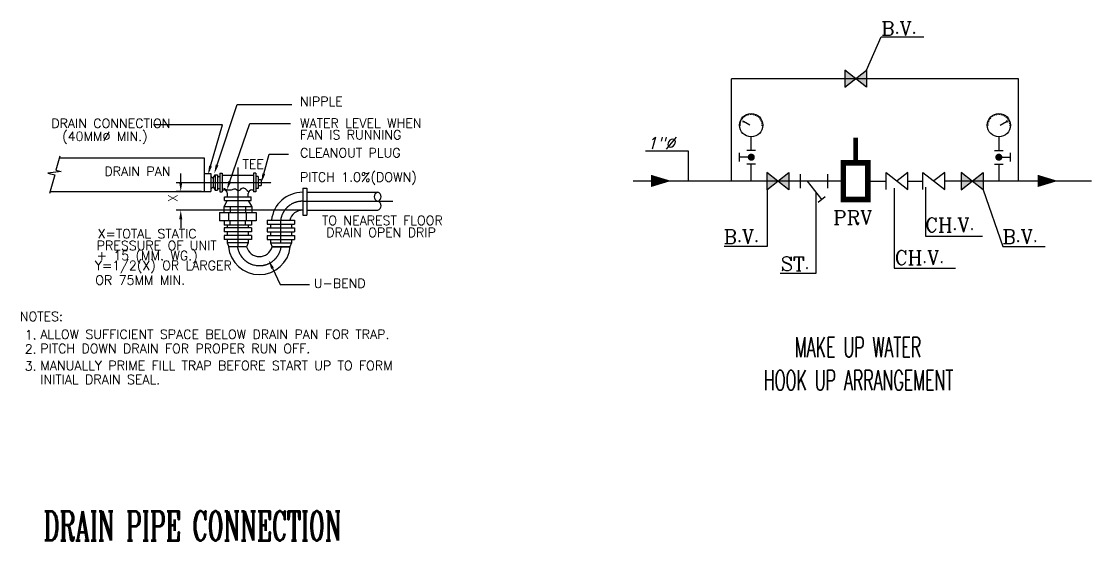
# Model space of a CAD drawing. Header units: millimetres. Extents: x 6 to 143847, y -192 to 53542.
# Drawn here: x 80769 to 143847, y 22906 to 53542 of the extents above; entities that cross this region are included whole.
import ezdxf

# ---------------------------------------------------------------- set-up
doc = ezdxf.new("R2010")
doc.units = ezdxf.units.MM
doc.linetypes.add('CENTER', pattern=[50.8, 31.75, -6.35, 6.35, -6.35])
for name, color, linetype in [('13_AC-DETAIL', 5, 'Continuous'), ('D-TEXT', 14, 'Continuous'), ('DUCT', 7, 'Continuous'), ('M_HV_TEXT', 7, 'Continuous'), ('pump', 42, 'Continuous'), ('T-TEXT', 3, 'Continuous')]:
    doc.layers.add(name, color=color, linetype=linetype)
doc.styles.add('AC', font='romans.shx', dxfattribs={"height": 0.2})
doc.styles.add('MOST', font='romanc.shx')
doc.styles.add('ROMANT', font='romanc.shx')
doc.styles.get("Standard").update_dxf_attribs({"font": 'arial.ttf'})
doc.dimstyles.get("Standard").update_dxf_attribs({"dimtxt": 0.18, "dimasz": 0.18, "dimexe": 0.18, "dimexo": 0.0625, "dimgap": 0.09, "dimtad": 0, "dimtih": 1, "dimtoh": 1, "dimdec": 4, "dimzin": 0, "dimdsep": 46, "dimtxsty": 'Standard', "dimcen": 0.09, "dimadec": 0, "dimazin": 0, "dimtfac": 1, "dimtdec": 4, "dimtofl": 0, "dimtmove": 0, "dimatfit": 3, "dimfxl": 1, "dimtolj": 1, "dimtzin": 0, "dimarcsym": 0})

msp = doc.modelspace()

# ---------------------------------------------------------------- linework, layer by layer
at = {"color": 1}
for p, q in [((130584, 49655), (129294, 50665)), ((129294, 50665), (129294, 49655)), ((129294, 49655), (130584, 50665)), ((130584, 50665), (130584, 49655)), ((123775, 45932), (123775, 46728)), ((138394, 45932), (138394, 46728)), ((123092, 45277), (123092, 45782)), ((124038, 45932), (123533, 45932)), ((138131, 45932), (138636, 45932)), ((139076, 45277), (139076, 45782)), ((124038, 45126), (123533, 45126)), ((123775, 44121), (123775, 45126)), ((138131, 45126), (138636, 45126)), ((138394, 44121), (138394, 45126)), ((124715, 43612), (126005, 44622)), ((126005, 43612), (124715, 44622)), ((124715, 44622), (124715, 43612)), ((126005, 44622), (126005, 43612)), ((126694, 43699), (126694, 44536)), ((128306, 43699), (128306, 44536)), ((131733, 44635), (133023, 43624)), ((131733, 43624), (131733, 44635)), ((133023, 44635), (132378, 44130)), ((133023, 43624), (133023, 44635)), ((133898, 44635), (135188, 43624)), ((133898, 43624), (133898, 44635)), ((135188, 44635), (134543, 44130)), ((135188, 43624), (135188, 44635)), ((137453, 43612), (136163, 44622)), ((136163, 44622), (136163, 43612)), ((136163, 43612), (137453, 44622)), ((137453, 44622), (137453, 43612)), ((127079, 44117), (127938, 43021)), ((128152, 43191), (127724, 42852))]:
    msp.add_line(p, q, dxfattribs=at)
at = {"color": 6}
for p, q in [((139545, 50160), (122623, 50160)), ((122623, 44117), (122623, 50160)), ((139545, 44117), (139545, 50160)), ((129217, 44117), (116835, 44117)), ((130661, 44117), (131733, 44117)), ((133023, 44117), (133898, 44117)), ((135188, 44130), (143847, 44130))]:
    msp.add_line(p, q, dxfattribs=at)
at = {"const_width": 289}
msp.add_lwpolyline([(129939, 45201), (129939, 46679)], dxfattribs=at)
at = {"const_width": 325}
msp.add_lwpolyline([(130661, 45201), (130661, 43034), (129217, 43034), (129217, 45201)], close=True, dxfattribs=at)
at = {"color": 1}
for centre in [(123784, 47415), (138384, 47415)]:
    msp.add_circle(centre, 687, dxfattribs=at)
at = {"layer": '13_AC-DETAIL', "color": 2}
for p, q in [((83009, 45495), (91532, 45495)), ((91532, 45495), (91532, 43503)), ((91532, 44565), (91931, 44565)), ((91931, 44565), (91931, 43503)), ((91931, 44417), (92063, 44283)), ((92063, 44283), (92196, 44484)), ((92063, 44283), (92063, 43786)), ((92196, 44484), (92329, 44484)), ((92196, 44484), (92196, 43584)), ((92329, 44484), (92329, 43584)), ((92329, 44384), (92462, 44384)), ((92462, 44585), (92595, 44585)), ((92462, 44585), (92462, 43483)), ((92595, 44585), (92595, 43483)), ((92595, 44473), (94454, 44473)), ((94587, 44585), (94454, 44585)), ((94454, 44585), (94454, 43483)), ((94587, 44585), (94587, 43483)), ((94719, 44384), (94587, 44384)), ((94719, 44384), (94719, 43685)), ((94719, 44218), (94905, 44218)), ((94905, 44218), (94905, 43850)), ((91931, 43651), (92063, 43786)), ((92063, 43786), (92196, 43584)), ((92196, 43584), (92329, 43584)), ((92329, 43685), (92462, 43685)), ((92595, 43595), (92696, 43595)), ((94352, 43595), (94454, 43595)), ((94719, 43685), (94587, 43685)), ((94719, 43850), (94905, 43850)), ((97357, 43710), (97357, 42109)), ((97357, 43710), (97590, 43710)), ((97590, 43710), (97590, 42109)), ((82467, 43503), (91931, 43503)), ((92462, 43483), (92595, 43483)), ((92906, 42965), (92693, 42593)), ((92736, 42965), (92736, 43197)), ((92736, 43197), (94312, 43197)), ((92736, 42965), (94312, 42965)), ((92913, 43197), (92913, 43379)), ((94136, 43197), (94136, 43379)), ((94142, 42965), (94355, 42593)), ((94312, 42965), (94312, 43197)), ((94587, 43483), (94454, 43483)), ((97590, 43457), (101772, 43457)), ((92693, 42593), (92693, 42258)), ((94355, 42593), (92693, 42593)), ((93079, 42593), (93079, 42258)), ((93970, 42593), (93970, 42258)), ((94355, 42593), (94355, 42258)), ((97590, 42396), (101772, 42396)), ((92449, 42258), (92449, 41774)), ((92449, 42258), (94599, 42258)), ((94599, 41774), (92449, 41774)), ((92724, 41774), (92724, 41510)), ((93004, 41774), (93004, 42258)), ((93079, 41510), (93079, 41774)), ((93970, 41510), (93970, 41774)), ((94044, 41774), (94044, 42258)), ((94325, 41774), (94325, 41510)), ((94599, 42258), (94599, 41774)), ((95264, 41813), (96865, 41813)), ((95264, 41813), (95264, 41581)), ((96865, 41813), (96865, 41581)), ((97357, 42109), (97590, 42109)), ((94325, 41510), (92724, 41510)), ((92724, 41362), (92724, 41130)), ((94325, 41362), (92724, 41362)), ((94325, 41130), (92724, 41130)), ((92906, 41510), (92906, 41362)), ((92906, 41130), (92906, 40912)), ((94142, 41510), (94142, 41362)), ((94142, 41130), (94142, 40912)), ((94325, 41362), (94325, 41130)), ((95264, 41581), (96865, 41581)), ((95264, 41362), (95264, 41130)), ((95264, 41362), (96865, 41362)), ((95264, 41130), (96865, 41130)), ((95447, 41581), (95447, 41362)), ((95447, 41130), (95447, 40912)), ((96683, 41581), (96683, 41362)), ((96683, 41130), (96683, 40912)), ((96865, 41362), (96865, 41130)), ((92724, 40912), (92724, 40679)), ((94325, 40912), (92724, 40912)), ((94325, 40679), (92724, 40679)), ((92906, 40679), (92906, 40476)), ((94142, 40476), (92906, 40476)), ((92906, 40476), (93004, 40244)), ((94142, 40476), (94045, 40244)), ((94142, 40679), (94142, 40476)), ((94325, 40912), (94325, 40679)), ((95264, 40912), (95264, 40679)), ((95264, 40912), (96865, 40912)), ((95264, 40679), (96865, 40679)), ((95447, 40679), (95447, 40476)), ((95447, 40476), (95544, 40244)), ((95447, 40476), (96683, 40476)), ((96683, 40476), (96585, 40244)), ((96683, 40679), (96683, 40476)), ((96865, 40912), (96865, 40679)), ((94045, 40244), (92970, 40244)), ((96619, 40244), (95544, 40244)), ((95544, 40244), (96619, 40244))]:
    msp.add_line(p, q, dxfattribs=at)
at = {"layer": '13_AC-DETAIL', "color": 2, "linetype": 'CENTER'}
for p, q in [((93524, 44916), (93524, 40244)), ((89897, 44034), (95498, 44034)), ((97357, 42925), (102652, 42925)), ((96044, 41813), (96044, 40476))]:
    msp.add_line(p, q, dxfattribs=at)
at = {"layer": '13_AC-DETAIL', "color": 2}
msp.add_lwpolyline([(83039, 45596), (82791, 44759), (83121, 44692), (82324, 44592), (82736, 44491), (82434, 43383)], dxfattribs=at)
for centre, radius, start, end in [((92696, 43379), 217, 0, 90), ((94352, 43379), 217, 90, 180), ((97335, 41623), 1834, 89.30173, 174.03528), ((101844, 43191), 275, 105.08654, 254.91346), ((101701, 43191), 275, 285.08654, 74.91346), ((101701, 42661), 274, 285.08654, 74.91346), ((97335, 41623), 774, 88.34486, 165.74224), ((94794, 40435), 1834, 185.96472, 354.03528), ((94794, 40435), 774, 194.25776, 345.74224)]:
    msp.add_arc(centre, radius, start, end, dxfattribs=at)
at = {"layer": '13_AC-DETAIL', "color": 2, "linetype": 'CENTER'}
for centre, start, end in [((97335, 41623), 88.34486, 171.6028), ((94794, 40435), 188.3972, 351.6028)]:
    msp.add_arc(centre, 1305, start, end, dxfattribs=at)
at = {"layer": 'D-TEXT', "color": 2, "linetype": 'ByBlock'}
msp.add_line((91381, 43503), (89896, 43503), dxfattribs=at)
at = {"layer": 'D-TEXT', "color": 2}
msp.add_lwpolyline([(94122, 43484, 0.184736), (93977, 43659, 0.197139), (93764, 43686, 0.197021), (93661, 43607, -0.250281), (93572, 43551, -0.233896), (93446, 43604, 0.245201), (93324, 43652, 0.100553), (93241, 43626, -0.074276), (93132, 43585, -0.109096), (92914, 43587, -0.097483), (92692, 43686)], format="xyb", dxfattribs=at)
at = {"layer": 'DUCT', "color": 1}
for p, q in [((123448, 47930), (123409, 47990)), ((123537, 47978), (123508, 48044)), ((123633, 48011), (123616, 48081)), ((123734, 48028), (123728, 48100)), ((123835, 48028), (123841, 48100)), ((123935, 48011), (123953, 48081)), ((124032, 47978), (124060, 48044)), ((124121, 47930), (124160, 47990)), ((138048, 47930), (138008, 47990)), ((138137, 47978), (138108, 48044)), ((138233, 48011), (138216, 48081)), ((138333, 48028), (138327, 48100)), ((138435, 48028), (138441, 48100)), ((138535, 48011), (138553, 48081)), ((138631, 47978), (138660, 48044)), ((138721, 47930), (138760, 47990)), ((123169, 47415), (123097, 47415)), ((123177, 47516), (123107, 47528)), ((123202, 47615), (123134, 47638)), ((123243, 47708), (123180, 47742)), ((123299, 47793), (123242, 47837)), ((123284, 47659), (123350, 47659)), ((123284, 47659), (123317, 47602)), ((123350, 47659), (123317, 47602)), ((123368, 47868), (123319, 47920)), ((123707, 47415), (123333, 47630)), ((124218, 47886), (124250, 47920)), ((124270, 47793), (124327, 47837)), ((124326, 47708), (124389, 47742)), ((124366, 47615), (124434, 47638)), ((124391, 47516), (124462, 47528)), ((124400, 47415), (124472, 47415)), ((137769, 47415), (137697, 47415)), ((137777, 47516), (137706, 47528)), ((137802, 47615), (137734, 47638)), ((137843, 47708), (137780, 47742)), ((137899, 47793), (137842, 47837)), ((137951, 47886), (137919, 47920)), ((138462, 47415), (138835, 47630)), ((138801, 47868), (138850, 47920)), ((138885, 47659), (138819, 47659)), ((138819, 47659), (138852, 47602)), ((138885, 47659), (138852, 47602)), ((138870, 47793), (138926, 47837)), ((138925, 47708), (138989, 47742)), ((138966, 47615), (139034, 47638)), ((138991, 47516), (139062, 47528)), ((139000, 47415), (139071, 47415)), ((123788, 45529), (123092, 45529)), ((138380, 45529), (139076, 45529))]:
    msp.add_line(p, q, dxfattribs=at)
at = {"layer": 'DUCT', "color": 1, "const_width": 209}
for points in [[(123893, 45529, -1), (123684, 45529, -1)], [(138276, 45529, 1), (138485, 45529, 1)]]:
    msp.add_lwpolyline(points, format="xyb", close=True, dxfattribs=at)
at = {"layer": 'DUCT', "color": 1}
for points in [[(117874, 44129, 723, 0, 0), (119073, 44129, 723, 0, 0)], [(140665, 44129, 723, 0, 0), (141865, 44129, 723, 0, 0)]]:
    msp.add_lwpolyline(points, format="xyseb", dxfattribs=at)
for points in [[(129294, 49655), (129294, 50665), (129939, 50160)], [(130584, 49655), (130584, 50665), (129939, 50160)], [(124715, 43612), (124715, 44622), (125360, 44117)], [(126005, 43612), (126005, 44622), (125360, 44117)], [(136163, 43612), (136163, 44622), (136808, 44117)], [(137453, 43612), (137453, 44622), (136808, 44117)]]:
    msp.add_solid(points, dxfattribs=at)
at = {"layer": 'T-TEXT', "color": 7, "linetype": 'Continuous'}
for p, q in [((92304, 45069), (93493, 48639)), ((93493, 48639), (96699, 48639)), ((92630, 47434), (88561, 47434)), ((91917, 45007), (92630, 47434)), ((93050, 44096), (94233, 47509)), ((94233, 47509), (96638, 47509)), ((95055, 44546), (95381, 45703)), ((95381, 45703), (96514, 45703)), ((90161, 44034), (90161, 44565)), ((97324, 42396), (89896, 42396)), ((90161, 41865), (90161, 41334)), ((95570, 38974), (96021, 38023)), ((96021, 38023), (97747, 38023))]:
    msp.add_line(p, q, dxfattribs=at)
for points in [[(101221, 43754, 0, 266, 0), (100611, 43754, 0, 0, 0), (98713, 43754, 0, 0, 0)], [(104550, 42925, 0, 266, 0), (103940, 42925, 0, 0, 0), (102042, 42925, 0, 0, 0)]]:
    msp.add_lwpolyline(points, format="xyseb", dxfattribs=at)
for points in [[(92002, 44983), (91832, 45032), (91767, 44498)], [(92388, 45042), (92220, 45097), (92137, 44565)], [(95140, 44522), (94970, 44570), (94911, 44034)], [(90250, 44034), (90073, 44034), (90161, 43503)], [(93134, 44067), (92967, 44125), (92877, 43594)], [(90250, 41865), (90073, 41865), (90161, 42396)], [(95490, 38936), (95650, 39012), (95343, 39454)]]:
    msp.add_solid(points, dxfattribs=at)

# ---------------------------------------------------------------- texts
at = {"layer": 'DUCT', "color": 7, "style": 'ROMANT'}
for s, p in [('B.V.', (131450, 52705)), ('PRV', (128621, 41550)), ('CH.V.', (134033, 41115)), ('B.V.', (122159, 40417)), ('B.V.', (138590, 40417)), ('CH.V.', (132249, 39183)), ('ST.', (125530, 38815))]:
    msp.add_text(s, height=837.4, dxfattribs=at).set_placement(p)
at = {"layer": 'DUCT', "color": 7, "style": 'ROMANT', "oblique": 16}
msp.add_text('1"%%C', height=697.8, dxfattribs=at).set_placement((117618, 46011))
at = {"layer": 'M_HV_TEXT', "color": 6, "style": 'MOST', "width": 0.574045}
for s, height, p in [('MAKE UP WATER', 1186.29, (126360, 33724)), ('HOOK UP ARRANGEMENT ', 1186.29, (124525, 31775)), ('DRAIN PIPE CONNECTION', 1732.49, (82069, 22906))]:
    msp.add_text(s, height=height, dxfattribs=at).set_placement(p)
at = {"layer": 'T-TEXT', "color": 7, "linetype": 'Continuous', "style": 'AC'}
for s, height, p in [('NIPPLE', 544.4, (97192, 48548)), ('DRAIN CONNECTION', 544.41, (82531, 47255)), ('WATER LEVEL WHEN', 544.41, (97192, 47263)), ('(40MM%%C MIN.)', 544.41, (83170, 46489)), ('FAN IS RUNNING', 544.41, (97192, 46580)), ('CLEANOUT PLUG', 544.41, (97192, 45515)), ('DRAIN PAN', 544.4, (85663, 44423)), ('TEE', 544.4, (93801, 44843)), ('PITCH 1.0%(DOWN)', 544.41, (97192, 44079)), ('TO NEAREST FLOOR', 544.41, (98487, 41522)), ('X=TOTAL STATIC', 544.41, (85262, 40742)), ('DRAIN OPEN DRIP', 544.41, (98735, 40819)), ('PRESSURE OF UNIT', 544.41, (85208, 40045)), ('+ 15 (MM. WG.)', 544.41, (85208, 39455)), ('Y=1/2(X) OR LARGER', 544.41, (85099, 38870)), ('OR 75MM MIN. ', 544.41, (85122, 38007)), ('U-BEND', 544.4, (98002, 37814)), ('NOTES:', 544.4, (80676, 35859)), ('1.', 544.4, (80967, 34781)), ('ALLOW SUFFICIENT SPACE BELOW DRAIN PAN FOR TRAP.', 544.41, (81882, 34806)), ('2.', 544.4, (80967, 33942)), ('PITCH DOWN DRAIN FOR PROPER RUN OFF.', 544.41, (81882, 33968)), ('3.', 544.4, (80967, 32938)), ('MANUALLY PRIME FILL TRAP BEFORE START UP TO FORM', 544.41, (81882, 32964)), ('INITIAL DRAIN SEAL.', 544.41, (81882, 32140))]:
    msp.add_text(s, height=height, dxfattribs=at).set_placement(p)
msp.add_text('X', height=544, rotation=90, dxfattribs=at).set_placement((89962, 42880))

# ---------------------------------------------------------------- leaders
at = {"layer": 'pump'}
for points in [[(130584, 50665), (131454, 52623), (133962, 52623)], [(120098, 44111), (120095, 45877), (117556, 45877)], [(124728, 43612), (124723, 40266), (122186, 40266)], [(132211, 43699), (132211, 38978), (135824, 38978)], [(134060, 43761), (134060, 40871), (137419, 40871)], [(137453, 43612), (138625, 40266), (141110, 40266)], [(127593, 43461), (127593, 38663), (125484, 38663)]]:
    msp.add_leader(points, dimstyle='Standard', override={"dimgap": 0.09, "dimtad": 0, "dimarcsym": 1}, dxfattribs=at)

doc.saveas('drawing.dxf')
